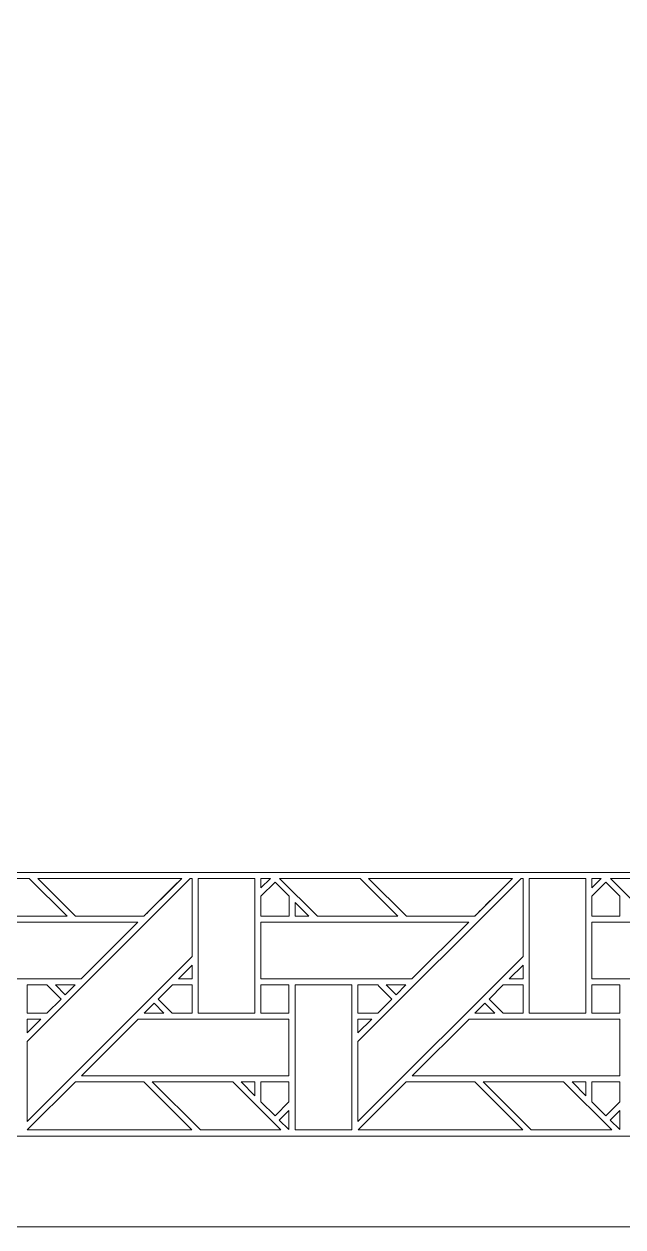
# Model space of a CAD drawing. Header units: inches. Extents: x 8.88 to 15.88, y 5.59 to 12.59.
# Drawn here: x 10.714 to 12.432, y 5.595 to 9.046 of the extents above; entities that cross this region are included whole.
import ezdxf

# ---------------------------------------------------------------- set-up
doc = ezdxf.new("R2010")
doc.units = ezdxf.units.IN
doc.header["$MEASUREMENT"] = 0
doc.layers.add('Design', color=7, linetype='Continuous', lineweight=0)

msp = doc.modelspace()

# ---------------------------------------------------------------- linework, layer by layer
at = {"layer": 'Design'}
for points, knots in [([(8.8829, 12.5948), (8.8829, 12.5948), (8.8829, 5.5948), (8.8829, 5.5948), (8.8829, 5.5948), (15.8829, 5.5948), (15.8829, 5.5948), (15.8829, 5.5948), (15.8829, 12.5948), (15.8829, 12.5948), (15.8829, 12.5948), (8.8829, 12.5948), (8.8829, 12.5948)], [0, 0, 0, 0, 1, 1, 1, 2, 2, 2, 3, 3, 3, 4, 4, 4, 4]), ([(9.1435, 12.3341), (9.1435, 12.3341), (9.1435, 5.8554), (9.1435, 5.8554), (9.1435, 5.8554), (15.6222, 5.8554), (15.6222, 5.8554), (15.6222, 5.8554), (15.6222, 12.3341), (15.6222, 12.3341), (15.6222, 12.3341), (9.1435, 12.3341), (9.1435, 12.3341)], [0, 0, 0, 0, 1, 1, 1, 2, 2, 2, 3, 3, 3, 4, 4, 4, 4]), ([(9.8996, 6.6115), (9.8996, 6.6115), (9.8996, 11.5781), (9.8996, 11.5781), (9.8996, 11.5781), (14.8662, 11.5781), (14.8662, 11.5781), (14.8662, 11.5781), (14.8662, 6.6115), (14.8662, 6.6115), (14.8662, 6.6115), (9.8996, 6.6115), (9.8996, 6.6115)], [0, 0, 0, 0, 1, 1, 1, 2, 2, 2, 3, 3, 3, 4, 4, 4, 4]), ([(10.4984, 6.5948), (10.4984, 6.5948), (10.7294, 6.5948), (10.7294, 6.5948), (10.7294, 6.5948), (10.838, 6.4862), (10.838, 6.4862), (10.838, 6.4862), (10.6069, 6.4862), (10.6069, 6.4862), (10.6069, 6.4862), (10.4984, 6.5948), (10.4984, 6.5948)], [0, 0, 0, 0, 1, 1, 1, 2, 2, 2, 3, 3, 3, 4, 4, 4, 4]), ([(10.7229, 6.1269), (10.7229, 6.1269), (11.1909, 6.5948), (11.1909, 6.5948), (11.1909, 6.5948), (11.1966, 6.5948), (11.1966, 6.5948), (11.1966, 6.5948), (11.1966, 6.3705), (11.1966, 6.3705), (11.1966, 6.3705), (10.7229, 5.8968), (10.7229, 5.8968), (10.7229, 5.8968), (10.7229, 6.1269), (10.7229, 6.1269)], [0, 0, 0, 0, 1, 1, 1, 2, 2, 2, 3, 3, 3, 4, 4, 4, 5, 5, 5, 5]), ([(11.1665, 6.5948), (11.1269, 6.5552), (11.0645, 6.4929), (11.0579, 6.4862), (11.0579, 6.4862), (10.8622, 6.4862), (10.8622, 6.4862), (10.8622, 6.4862), (10.7536, 6.5948), (10.7536, 6.5948), (10.7536, 6.5948), (11.1665, 6.5948), (11.1665, 6.5948)], [0, 0, 0, 0, 1, 1, 1, 2, 2, 2, 3, 3, 3, 4, 4, 4, 4]), ([(10.8622, 6.4862), (10.8622, 6.4862), (10.7536, 6.5948), (10.7536, 6.5948), (10.7536, 6.5948), (11.1665, 6.5948), (11.1665, 6.5948), (11.1665, 6.5948), (11.0579, 6.4862), (11.0579, 6.4862), (11.0579, 6.4862), (10.8622, 6.4862), (10.8622, 6.4862)], [0, 0, 0, 0, 1, 1, 1, 2, 2, 2, 3, 3, 3, 4, 4, 4, 4]), ([(11.3765, 6.5948), (11.3765, 6.5948), (11.3765, 6.2082), (11.3765, 6.2082), (11.3765, 6.2082), (11.2137, 6.2082), (11.2137, 6.2082), (11.2137, 6.2082), (11.2137, 6.5948), (11.2137, 6.5948), (11.2137, 6.5948), (11.3765, 6.5948), (11.3765, 6.5948)], [0, 0, 0, 0, 1, 1, 1, 2, 2, 2, 3, 3, 3, 4, 4, 4, 4]), ([(11.3938, 6.5677), (11.3938, 6.5677), (11.3938, 6.5948), (11.3938, 6.5948), (11.3938, 6.5948), (11.4209, 6.5948), (11.4209, 6.5948), (11.4209, 6.5948), (11.3938, 6.5677), (11.3938, 6.5677)], [0, 0, 0, 0, 1, 1, 1, 2, 2, 2, 3, 3, 3, 3]), ([(11.4471, 6.5948), (11.4471, 6.5948), (11.6781, 6.5948), (11.6781, 6.5948), (11.6781, 6.5948), (11.7867, 6.4862), (11.7867, 6.4862), (11.7867, 6.4862), (11.5557, 6.4862), (11.5557, 6.4862), (11.5557, 6.4862), (11.4471, 6.5948), (11.4471, 6.5948)], [0, 0, 0, 0, 1, 1, 1, 2, 2, 2, 3, 3, 3, 4, 4, 4, 4]), ([(11.6717, 6.1269), (11.6717, 6.1269), (12.1396, 6.5948), (12.1396, 6.5948), (12.1396, 6.5948), (12.1453, 6.5948), (12.1453, 6.5948), (12.1453, 6.5948), (12.1453, 6.3705), (12.1453, 6.3705), (12.1453, 6.3705), (11.6717, 5.8968), (11.6717, 5.8968), (11.6717, 5.8968), (11.6717, 6.1269), (11.6717, 6.1269)], [0, 0, 0, 0, 1, 1, 1, 2, 2, 2, 3, 3, 3, 4, 4, 4, 5, 5, 5, 5]), ([(12.1152, 6.5948), (12.0757, 6.5552), (12.0132, 6.4929), (12.0066, 6.4862), (12.0066, 6.4862), (11.8109, 6.4862), (11.8109, 6.4862), (11.8109, 6.4862), (11.7024, 6.5948), (11.7024, 6.5948), (11.7024, 6.5948), (12.1152, 6.5948), (12.1152, 6.5948)], [0, 0, 0, 0, 1, 1, 1, 2, 2, 2, 3, 3, 3, 4, 4, 4, 4]), ([(11.8109, 6.4862), (11.8109, 6.4862), (11.7024, 6.5948), (11.7024, 6.5948), (11.7024, 6.5948), (12.1152, 6.5948), (12.1152, 6.5948), (12.1152, 6.5948), (12.0066, 6.4862), (12.0066, 6.4862), (12.0066, 6.4862), (11.8109, 6.4862), (11.8109, 6.4862)], [0, 0, 0, 0, 1, 1, 1, 2, 2, 2, 3, 3, 3, 4, 4, 4, 4]), ([(12.3252, 6.5948), (12.3252, 6.5948), (12.3252, 6.2082), (12.3252, 6.2082), (12.3252, 6.2082), (12.1625, 6.2082), (12.1625, 6.2082), (12.1625, 6.2082), (12.1625, 6.5948), (12.1625, 6.5948), (12.1625, 6.5948), (12.3252, 6.5948), (12.3252, 6.5948)], [0, 0, 0, 0, 1, 1, 1, 2, 2, 2, 3, 3, 3, 4, 4, 4, 4]), ([(12.3425, 6.5677), (12.3425, 6.5677), (12.3425, 6.5948), (12.3425, 6.5948), (12.3425, 6.5948), (12.3697, 6.5948), (12.3697, 6.5948), (12.3697, 6.5948), (12.3425, 6.5677), (12.3425, 6.5677)], [0, 0, 0, 0, 1, 1, 1, 2, 2, 2, 3, 3, 3, 3]), ([(12.3959, 6.5948), (12.3959, 6.5948), (12.6269, 6.5948), (12.6269, 6.5948), (12.6269, 6.5948), (12.7354, 6.4862), (12.7354, 6.4862), (12.7354, 6.4862), (12.5044, 6.4862), (12.5044, 6.4862), (12.5044, 6.4862), (12.3959, 6.5948), (12.3959, 6.5948)], [0, 0, 0, 0, 1, 1, 1, 2, 2, 2, 3, 3, 3, 4, 4, 4, 4]), ([(11.4745, 6.486), (11.4745, 6.486), (11.3938, 6.486), (11.3938, 6.486), (11.3938, 6.486), (11.3938, 6.5433), (11.3938, 6.5433), (11.3938, 6.5433), (11.4341, 6.5836), (11.4341, 6.5836), (11.4341, 6.5836), (11.4745, 6.5433), (11.4745, 6.5433), (11.4745, 6.5433), (11.4745, 6.486), (11.4745, 6.486)], [0, 0, 0, 0, 1, 1, 1, 2, 2, 2, 3, 3, 3, 4, 4, 4, 5, 5, 5, 5]), ([(11.4341, 6.5836), (11.4341, 6.5836), (11.4745, 6.5433), (11.4745, 6.5433), (11.4745, 6.5433), (11.4745, 6.486), (11.4745, 6.486), (11.4745, 6.486), (11.3938, 6.486), (11.3938, 6.486), (11.3938, 6.486), (11.3938, 6.5433), (11.3938, 6.5433), (11.3938, 6.5433), (11.4341, 6.5836), (11.4341, 6.5836)], [0, 0, 0, 0, 1, 1, 1, 2, 2, 2, 3, 3, 3, 4, 4, 4, 5, 5, 5, 5]), ([(12.4232, 6.486), (12.4232, 6.486), (12.3425, 6.486), (12.3425, 6.486), (12.3425, 6.486), (12.3425, 6.5433), (12.3425, 6.5433), (12.3425, 6.5433), (12.3829, 6.5836), (12.3829, 6.5836), (12.3829, 6.5836), (12.4232, 6.5433), (12.4232, 6.5433), (12.4232, 6.5433), (12.4232, 6.486), (12.4232, 6.486)], [0, 0, 0, 0, 1, 1, 1, 2, 2, 2, 3, 3, 3, 4, 4, 4, 5, 5, 5, 5]), ([(12.3829, 6.5836), (12.3829, 6.5836), (12.4232, 6.5433), (12.4232, 6.5433), (12.4232, 6.5433), (12.4232, 6.486), (12.4232, 6.486), (12.4232, 6.486), (12.3425, 6.486), (12.3425, 6.486), (12.3425, 6.486), (12.3425, 6.5433), (12.3425, 6.5433), (12.3425, 6.5433), (12.3829, 6.5836), (12.3829, 6.5836)], [0, 0, 0, 0, 1, 1, 1, 2, 2, 2, 3, 3, 3, 4, 4, 4, 5, 5, 5, 5]), ([(11.5314, 6.4862), (11.5314, 6.4862), (11.4917, 6.4862), (11.4917, 6.4862), (11.4917, 6.4862), (11.4917, 6.526), (11.4917, 6.526), (11.4917, 6.526), (11.5314, 6.4862), (11.5314, 6.4862)], [0, 0, 0, 0, 1, 1, 1, 2, 2, 2, 3, 3, 3, 3]), ([(10.4451, 6.3063), (10.4451, 6.3063), (10.4451, 6.469), (10.4451, 6.469), (10.4451, 6.469), (11.0408, 6.469), (11.0408, 6.469), (11.0408, 6.469), (10.8781, 6.3063), (10.8781, 6.3063), (10.8781, 6.3063), (10.4451, 6.3063), (10.4451, 6.3063)], [0, 0, 0, 0, 1, 1, 1, 2, 2, 2, 3, 3, 3, 4, 4, 4, 4]), ([(11.3938, 6.3063), (11.3938, 6.3063), (11.3938, 6.469), (11.3938, 6.469), (11.3938, 6.469), (11.9895, 6.469), (11.9895, 6.469), (11.9895, 6.469), (11.8268, 6.3063), (11.8268, 6.3063), (11.8268, 6.3063), (11.3938, 6.3063), (11.3938, 6.3063)], [0, 0, 0, 0, 1, 1, 1, 2, 2, 2, 3, 3, 3, 4, 4, 4, 4]), ([(12.3425, 6.3063), (12.3425, 6.3063), (12.3425, 6.469), (12.3425, 6.469), (12.3425, 6.469), (12.9382, 6.469), (12.9382, 6.469), (12.9382, 6.469), (12.7755, 6.3063), (12.7755, 6.3063), (12.7755, 6.3063), (12.3425, 6.3063), (12.3425, 6.3063)], [0, 0, 0, 0, 1, 1, 1, 2, 2, 2, 3, 3, 3, 4, 4, 4, 4]), ([(11.1568, 6.3063), (11.1568, 6.3063), (11.1966, 6.3461), (11.1966, 6.3461), (11.1966, 6.3461), (11.1966, 6.3063), (11.1966, 6.3063), (11.1966, 6.3063), (11.1568, 6.3063), (11.1568, 6.3063)], [0, 0, 0, 0, 1, 1, 1, 2, 2, 2, 3, 3, 3, 3]), ([(12.1056, 6.3063), (12.1056, 6.3063), (12.1453, 6.3461), (12.1453, 6.3461), (12.1453, 6.3461), (12.1453, 6.3063), (12.1453, 6.3063), (12.1453, 6.3063), (12.1056, 6.3063), (12.1056, 6.3063)], [0, 0, 0, 0, 1, 1, 1, 2, 2, 2, 3, 3, 3, 3]), ([(10.7229, 6.289), (10.7229, 6.289), (10.78, 6.289), (10.78, 6.289), (10.7851, 6.2839), (10.8159, 6.2531), (10.8203, 6.2486), (10.8203, 6.2486), (10.7799, 6.2082), (10.7799, 6.2082), (10.7799, 6.2082), (10.7229, 6.2082), (10.7229, 6.2082), (10.7229, 6.2082), (10.7229, 6.289), (10.7229, 6.289)], [0, 0, 0, 0, 1, 1, 1, 2, 2, 2, 3, 3, 3, 4, 4, 4, 5, 5, 5, 5]), ([(10.7229, 6.289), (10.7229, 6.289), (10.78, 6.289), (10.78, 6.289), (10.7855, 6.2835), (10.8203, 6.2486), (10.8203, 6.2486), (10.8203, 6.2486), (10.7799, 6.2082), (10.7799, 6.2082), (10.7799, 6.2082), (10.7229, 6.2082), (10.7229, 6.2082), (10.7229, 6.2082), (10.7229, 6.289), (10.7229, 6.289)], [0, 0, 0, 0, 1, 1, 1, 2, 2, 2, 3, 3, 3, 4, 4, 4, 5, 5, 5, 5]), ([(10.8608, 6.289), (10.8608, 6.289), (10.8325, 6.2608), (10.8325, 6.2608), (10.8325, 6.2608), (10.8044, 6.289), (10.8044, 6.289), (10.8044, 6.289), (10.8608, 6.289), (10.8608, 6.289)], [0, 0, 0, 0, 1, 1, 1, 2, 2, 2, 3, 3, 3, 3]), ([(11.1966, 6.2082), (11.1966, 6.2082), (11.1395, 6.2082), (11.1395, 6.2082), (11.1395, 6.2082), (11.0991, 6.2486), (11.0991, 6.2486), (11.0991, 6.2486), (11.1396, 6.289), (11.1396, 6.289), (11.1396, 6.289), (11.1966, 6.289), (11.1966, 6.289), (11.1966, 6.289), (11.1966, 6.2082), (11.1966, 6.2082)], [0, 0, 0, 0, 1, 1, 1, 2, 2, 2, 3, 3, 3, 4, 4, 4, 5, 5, 5, 5]), ([(11.0991, 6.2486), (11.0991, 6.2486), (11.1396, 6.289), (11.1396, 6.289), (11.1396, 6.289), (11.1966, 6.289), (11.1966, 6.289), (11.1966, 6.289), (11.1966, 6.2082), (11.1966, 6.2082), (11.1966, 6.2082), (11.1395, 6.2082), (11.1395, 6.2082), (11.1395, 6.2082), (11.0991, 6.2486), (11.0991, 6.2486)], [0, 0, 0, 0, 1, 1, 1, 2, 2, 2, 3, 3, 3, 4, 4, 4, 5, 5, 5, 5]), ([(11.474, 6.2082), (11.474, 6.2082), (11.3938, 6.2082), (11.3938, 6.2082), (11.3938, 6.2082), (11.3938, 6.289), (11.3938, 6.289), (11.3938, 6.289), (11.474, 6.289), (11.474, 6.289), (11.474, 6.289), (11.474, 6.2082), (11.474, 6.2082)], [0, 0, 0, 0, 1, 1, 1, 2, 2, 2, 3, 3, 3, 4, 4, 4, 4]), ([(11.3938, 6.289), (11.3938, 6.289), (11.474, 6.289), (11.474, 6.289), (11.474, 6.289), (11.474, 6.2082), (11.474, 6.2082), (11.474, 6.2082), (11.3938, 6.2082), (11.3938, 6.2082), (11.3938, 6.2082), (11.3938, 6.289), (11.3938, 6.289)], [0, 0, 0, 0, 1, 1, 1, 2, 2, 2, 3, 3, 3, 4, 4, 4, 4]), ([(11.6545, 5.8731), (11.6545, 5.8731), (11.4916, 5.8731), (11.4916, 5.8731), (11.4916, 5.8731), (11.4916, 6.289), (11.4916, 6.289), (11.4916, 6.289), (11.6545, 6.289), (11.6545, 6.289), (11.6545, 6.289), (11.6545, 5.8731), (11.6545, 5.8731)], [0, 0, 0, 0, 1, 1, 1, 2, 2, 2, 3, 3, 3, 4, 4, 4, 4]), ([(11.6717, 6.289), (11.6717, 6.289), (11.7287, 6.289), (11.7287, 6.289), (11.7339, 6.2839), (11.7646, 6.2531), (11.7691, 6.2486), (11.7691, 6.2486), (11.7286, 6.2082), (11.7286, 6.2082), (11.7286, 6.2082), (11.6717, 6.2082), (11.6717, 6.2082), (11.6717, 6.2082), (11.6717, 6.289), (11.6717, 6.289)], [0, 0, 0, 0, 1, 1, 1, 2, 2, 2, 3, 3, 3, 4, 4, 4, 5, 5, 5, 5]), ([(11.6717, 6.289), (11.6717, 6.289), (11.7287, 6.289), (11.7287, 6.289), (11.734, 6.2838), (11.7647, 6.253), (11.7691, 6.2486), (11.7691, 6.2486), (11.7286, 6.2082), (11.7286, 6.2082), (11.7286, 6.2082), (11.6717, 6.2082), (11.6717, 6.2082), (11.6717, 6.2082), (11.6717, 6.289), (11.6717, 6.289)], [0, 0, 0, 0, 1, 1, 1, 2, 2, 2, 3, 3, 3, 4, 4, 4, 5, 5, 5, 5]), ([(11.8096, 6.289), (11.8096, 6.289), (11.7813, 6.2608), (11.7813, 6.2608), (11.7813, 6.2608), (11.7531, 6.289), (11.7531, 6.289), (11.7531, 6.289), (11.8096, 6.289), (11.8096, 6.289)], [0, 0, 0, 0, 1, 1, 1, 2, 2, 2, 3, 3, 3, 3]), ([(12.1453, 6.2082), (12.1453, 6.2082), (12.0882, 6.2082), (12.0882, 6.2082), (12.0882, 6.2082), (12.0479, 6.2486), (12.0479, 6.2486), (12.0479, 6.2486), (12.0883, 6.289), (12.0883, 6.289), (12.0883, 6.289), (12.1453, 6.289), (12.1453, 6.289), (12.1453, 6.289), (12.1453, 6.2082), (12.1453, 6.2082)], [0, 0, 0, 0, 1, 1, 1, 2, 2, 2, 3, 3, 3, 4, 4, 4, 5, 5, 5, 5]), ([(12.0479, 6.2486), (12.0479, 6.2486), (12.0883, 6.289), (12.0883, 6.289), (12.0883, 6.289), (12.1453, 6.289), (12.1453, 6.289), (12.1453, 6.289), (12.1453, 6.2082), (12.1453, 6.2082), (12.1453, 6.2082), (12.0882, 6.2082), (12.0882, 6.2082), (12.0882, 6.2082), (12.0479, 6.2486), (12.0479, 6.2486)], [0, 0, 0, 0, 1, 1, 1, 2, 2, 2, 3, 3, 3, 4, 4, 4, 5, 5, 5, 5]), ([(12.4228, 6.2082), (12.4228, 6.2082), (12.3425, 6.2082), (12.3425, 6.2082), (12.3425, 6.2082), (12.3425, 6.289), (12.3425, 6.289), (12.3425, 6.289), (12.4228, 6.289), (12.4228, 6.289), (12.4228, 6.289), (12.4228, 6.2082), (12.4228, 6.2082)], [0, 0, 0, 0, 1, 1, 1, 2, 2, 2, 3, 3, 3, 4, 4, 4, 4]), ([(12.4228, 6.289), (12.4228, 6.289), (12.4228, 6.2082), (12.4228, 6.2082), (12.4228, 6.2082), (12.3425, 6.2082), (12.3425, 6.2082), (12.3425, 6.2082), (12.3425, 6.289), (12.3425, 6.289), (12.3425, 6.289), (12.4228, 6.289), (12.4228, 6.289)], [0, 0, 0, 0, 1, 1, 1, 2, 2, 2, 3, 3, 3, 4, 4, 4, 4]), ([(11.1153, 6.2082), (11.1153, 6.2082), (11.0588, 6.2082), (11.0588, 6.2082), (11.0588, 6.2082), (11.087, 6.2365), (11.087, 6.2365), (11.087, 6.2365), (11.1153, 6.2082), (11.1153, 6.2082)], [0, 0, 0, 0, 1, 1, 1, 2, 2, 2, 3, 3, 3, 3]), ([(12.064, 6.2082), (12.064, 6.2082), (12.0075, 6.2082), (12.0075, 6.2082), (12.0075, 6.2082), (12.0358, 6.2365), (12.0358, 6.2365), (12.0358, 6.2365), (12.064, 6.2082), (12.064, 6.2082)], [0, 0, 0, 0, 1, 1, 1, 2, 2, 2, 3, 3, 3, 3]), ([(10.7628, 6.1911), (10.7628, 6.1911), (10.7229, 6.1513), (10.7229, 6.1513), (10.7229, 6.1513), (10.7229, 6.1911), (10.7229, 6.1911), (10.7229, 6.1911), (10.7628, 6.1911), (10.7628, 6.1911)], [0, 0, 0, 0, 1, 1, 1, 2, 2, 2, 3, 3, 3, 3]), ([(11.4741, 6.0283), (11.4741, 6.0283), (10.8788, 6.0283), (10.8788, 6.0283), (10.8788, 6.0283), (11.0416, 6.1911), (11.0416, 6.1911), (11.0416, 6.1911), (11.4741, 6.1911), (11.4741, 6.1911), (11.4741, 6.1911), (11.4741, 6.0283), (11.4741, 6.0283)], [0, 0, 0, 0, 1, 1, 1, 2, 2, 2, 3, 3, 3, 4, 4, 4, 4]), ([(11.7115, 6.1911), (11.7115, 6.1911), (11.6717, 6.1513), (11.6717, 6.1513), (11.6717, 6.1513), (11.6717, 6.1911), (11.6717, 6.1911), (11.6717, 6.1911), (11.7115, 6.1911), (11.7115, 6.1911)], [0, 0, 0, 0, 1, 1, 1, 2, 2, 2, 3, 3, 3, 3]), ([(12.4228, 6.0283), (12.4228, 6.0283), (11.8275, 6.0283), (11.8275, 6.0283), (11.8275, 6.0283), (11.9904, 6.1911), (11.9904, 6.1911), (11.9904, 6.1911), (12.4228, 6.1911), (12.4228, 6.1911), (12.4228, 6.1911), (12.4228, 6.0283), (12.4228, 6.0283)], [0, 0, 0, 0, 1, 1, 1, 2, 2, 2, 3, 3, 3, 4, 4, 4, 4]), ([(10.7237, 5.8731), (10.7237, 5.8731), (10.8616, 6.0111), (10.8616, 6.0111), (10.8616, 6.0111), (11.0578, 6.0111), (11.0578, 6.0111), (11.0578, 6.0111), (11.1958, 5.8731), (11.1958, 5.8731), (11.1958, 5.8731), (10.7237, 5.8731), (10.7237, 5.8731)], [0, 0, 0, 0, 1, 1, 1, 2, 2, 2, 3, 3, 3, 4, 4, 4, 4]), ([(10.7237, 5.8731), (10.7237, 5.8731), (10.8616, 6.0111), (10.8616, 6.0111), (10.8616, 6.0111), (11.0578, 6.0111), (11.0578, 6.0111), (11.0578, 6.0111), (11.1958, 5.8731), (11.1958, 5.8731), (11.1958, 5.8731), (10.7237, 5.8731), (10.7237, 5.8731)], [0, 0, 0, 0, 1, 1, 1, 2, 2, 2, 3, 3, 3, 4, 4, 4, 4]), ([(11.2201, 5.8731), (11.2201, 5.8731), (11.0821, 6.0112), (11.0821, 6.0112), (11.0821, 6.0112), (11.313, 6.0112), (11.313, 6.0112), (11.313, 6.0112), (11.451, 5.8731), (11.451, 5.8731), (11.451, 5.8731), (11.2201, 5.8731), (11.2201, 5.8731)], [0, 0, 0, 0, 1, 1, 1, 2, 2, 2, 3, 3, 3, 4, 4, 4, 4]), ([(11.3372, 6.0111), (11.3372, 6.0111), (11.3766, 6.0111), (11.3766, 6.0111), (11.3766, 6.0111), (11.3766, 5.9713), (11.3766, 5.9713), (11.3766, 5.9713), (11.3372, 6.0111), (11.3372, 6.0111)], [0, 0, 0, 0, 1, 1, 1, 2, 2, 2, 3, 3, 3, 3]), ([(11.474, 5.9535), (11.474, 5.9535), (11.4341, 5.9136), (11.4341, 5.9136), (11.4341, 5.9136), (11.3938, 5.9539), (11.3938, 5.9539), (11.3938, 5.9539), (11.3938, 6.0111), (11.3938, 6.0111), (11.3938, 6.0111), (11.474, 6.0111), (11.474, 6.0111), (11.474, 6.0111), (11.474, 5.9535), (11.474, 5.9535)], [0, 0, 0, 0, 1, 1, 1, 2, 2, 2, 3, 3, 3, 4, 4, 4, 5, 5, 5, 5]), ([(11.3938, 5.9539), (11.3938, 5.9539), (11.3938, 6.0111), (11.3938, 6.0111), (11.3938, 6.0111), (11.474, 6.0111), (11.474, 6.0111), (11.474, 6.0111), (11.474, 5.9535), (11.474, 5.9535), (11.474, 5.9535), (11.4341, 5.9136), (11.4341, 5.9136), (11.4341, 5.9136), (11.3938, 5.9539), (11.3938, 5.9539)], [0, 0, 0, 0, 1, 1, 1, 2, 2, 2, 3, 3, 3, 4, 4, 4, 5, 5, 5, 5]), ([(11.6724, 5.8731), (11.6724, 5.8731), (11.8104, 6.0111), (11.8104, 6.0111), (11.8104, 6.0111), (12.0066, 6.0111), (12.0066, 6.0111), (12.0066, 6.0111), (12.1446, 5.8731), (12.1446, 5.8731), (12.1446, 5.8731), (11.6724, 5.8731), (11.6724, 5.8731)], [0, 0, 0, 0, 1, 1, 1, 2, 2, 2, 3, 3, 3, 4, 4, 4, 4]), ([(11.6724, 5.8731), (11.6724, 5.8731), (11.8104, 6.0111), (11.8104, 6.0111), (11.8104, 6.0111), (12.0066, 6.0111), (12.0066, 6.0111), (12.0066, 6.0111), (12.1446, 5.8731), (12.1446, 5.8731), (12.1446, 5.8731), (11.6724, 5.8731), (11.6724, 5.8731)], [0, 0, 0, 0, 1, 1, 1, 2, 2, 2, 3, 3, 3, 4, 4, 4, 4]), ([(12.1688, 5.8731), (12.1688, 5.8731), (12.0308, 6.0112), (12.0308, 6.0112), (12.0308, 6.0112), (12.2618, 6.0112), (12.2618, 6.0112), (12.2618, 6.0112), (12.3998, 5.8731), (12.3998, 5.8731), (12.3998, 5.8731), (12.1688, 5.8731), (12.1688, 5.8731)], [0, 0, 0, 0, 1, 1, 1, 2, 2, 2, 3, 3, 3, 4, 4, 4, 4]), ([(12.2859, 6.0111), (12.2859, 6.0111), (12.3253, 6.0111), (12.3253, 6.0111), (12.3253, 6.0111), (12.3253, 5.9713), (12.3253, 5.9713), (12.3253, 5.9713), (12.2859, 6.0111), (12.2859, 6.0111)], [0, 0, 0, 0, 1, 1, 1, 2, 2, 2, 3, 3, 3, 3]), ([(12.4228, 5.9535), (12.4228, 5.9535), (12.3828, 5.9136), (12.3828, 5.9136), (12.3828, 5.9136), (12.3425, 5.9539), (12.3425, 5.9539), (12.3425, 5.9539), (12.3425, 6.0111), (12.3425, 6.0111), (12.3425, 6.0111), (12.4228, 6.0111), (12.4228, 6.0111), (12.4228, 6.0111), (12.4228, 5.9535), (12.4228, 5.9535)], [0, 0, 0, 0, 1, 1, 1, 2, 2, 2, 3, 3, 3, 4, 4, 4, 5, 5, 5, 5]), ([(12.3425, 5.9539), (12.3425, 5.9539), (12.3425, 6.0111), (12.3425, 6.0111), (12.3425, 6.0111), (12.4228, 6.0111), (12.4228, 6.0111), (12.4228, 6.0111), (12.4228, 5.9535), (12.4228, 5.9535), (12.4228, 5.9535), (12.3828, 5.9136), (12.3828, 5.9136), (12.3828, 5.9136), (12.3425, 5.9539), (12.3425, 5.9539)], [0, 0, 0, 0, 1, 1, 1, 2, 2, 2, 3, 3, 3, 4, 4, 4, 5, 5, 5, 5]), ([(11.4741, 5.8741), (11.4741, 5.8741), (11.4463, 5.9015), (11.4463, 5.9015), (11.4463, 5.9015), (11.4741, 5.9293), (11.4741, 5.9293), (11.4741, 5.9293), (11.4741, 5.8741), (11.4741, 5.8741)], [0, 0, 0, 0, 1, 1, 1, 2, 2, 2, 3, 3, 3, 3]), ([(12.4228, 5.8741), (12.4228, 5.8741), (12.395, 5.9015), (12.395, 5.9015), (12.395, 5.9015), (12.4228, 5.9293), (12.4228, 5.9293), (12.4228, 5.9293), (12.4228, 5.8741), (12.4228, 5.8741)], [0, 0, 0, 0, 1, 1, 1, 2, 2, 2, 3, 3, 3, 3])]:
    msp.add_open_spline(points, degree=3, knots=knots, dxfattribs=at)

doc.saveas('drawing.dxf')
